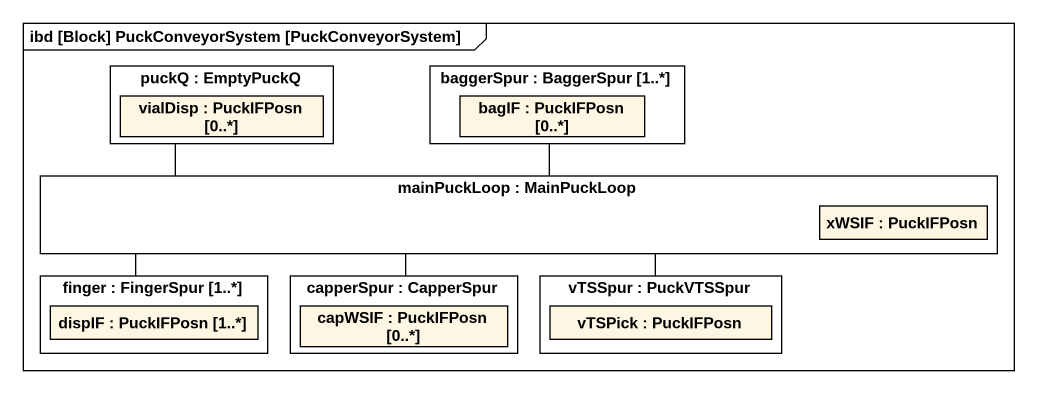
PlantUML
@startuml
mainframe ibd [Block] PuckConveyorSystem [PuckConveyorSystem]
rectangle "puckQ : EmptyPuckQ" as puckQ {
  rectangle "vialDisp : PuckIFPosn [0..*]" as vialDisp
}
rectangle "baggerSpur : BaggerSpur [1..*]" as baggerSpur {
  rectangle "bagIF : PuckIFPosn [0..*]" as bagIF
}
rectangle "mainPuckLoop : MainPuckLoop" as mainPuckLoop {
  rectangle "xWSIF : PuckIFPosn" as xWSIF
}
rectangle "finger : FingerSpur [1..*]" as finger {
  rectangle "dispIF : PuckIFPosn [1..*]" as dispIF
}
rectangle "capperSpur : CapperSpur" as capperSpur {
  rectangle "capWSIF : PuckIFPosn [0..*]" as capWSIF
}
rectangle "vTSSpur : PuckVTSSpur" as vTSSpur {
  rectangle "vTSPick : PuckIFPosn" as vTSPick
}
mainPuckLoop -left- puckQ
mainPuckLoop -up- baggerSpur
mainPuckLoop -left- finger
mainPuckLoop -- capperSpur
mainPuckLoop -- vTSSpur
@enduml
